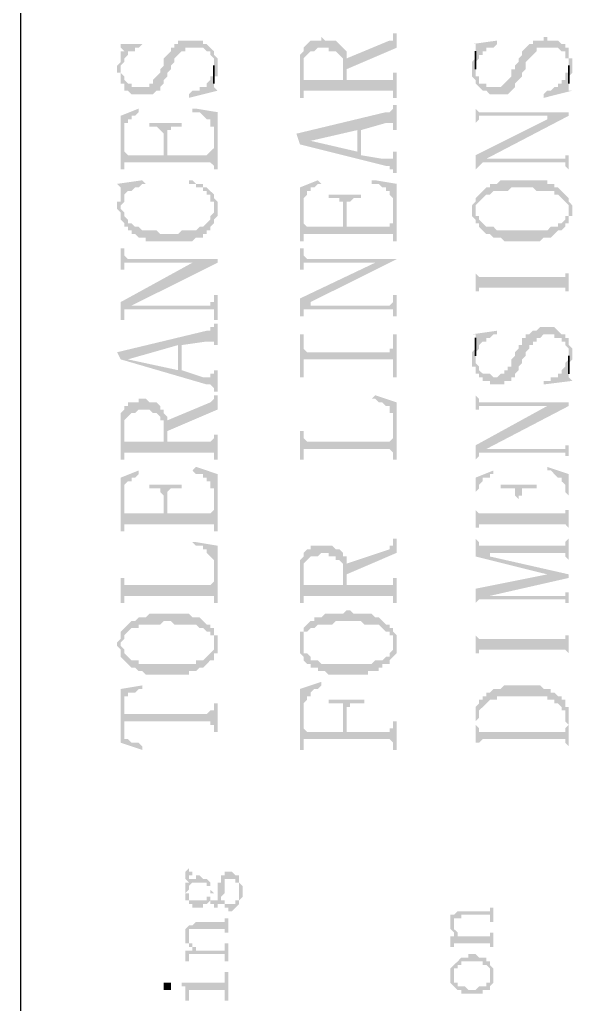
# Model space of a CAD drawing. Header units: millimetres. Extents: x 7018 to 13530, y 4187 to 5692.
# Drawn here: x 11706.35 to 11713.44, y 4965.02 to 4977.43 of the extents above; entities that cross this region are included whole.
import ezdxf

# ---------------------------------------------------------------- set-up
doc = ezdxf.new("R2010")
doc.units = ezdxf.units.MM
doc.layers.add('绘图', color=7, linetype='Continuous')

msp = doc.modelspace()

# ---------------------------------------------------------------- hatches: boundary and pattern name
at = {"transparency": 33554559}
for points in [[(11710.467, 4976.938), (11710.467, 4976.802), (11711.098, 4977.073), (11711.098, 4977.254), (11711.053, 4977.254), (11711.053, 4977.209), (11711.053, 4977.163), (11711.008, 4977.163)], [(11707.578, 4976.802), (11707.578, 4976.757), (11707.623, 4976.757), (11707.623, 4976.622), (11707.668, 4976.622), (11707.668, 4976.532), (11707.713, 4976.532), (11707.759, 4976.486), (11708.029, 4976.486), (11708.075, 4976.532), (11708.12, 4976.532), (11708.12, 4976.577), (11708.12, 4976.577), (11708.165, 4976.622), (11708.165, 4976.667), (11708.165, 4976.667), (11708.21, 4976.712), (11708.21, 4976.757), (11708.255, 4976.802), (11708.255, 4976.848), (11708.3, 4976.893), (11708.3, 4976.938), (11708.345, 4976.983), (11708.345, 4976.983), (11708.39, 4977.028), (11708.436, 4977.028), (11708.436, 4977.073), (11708.661, 4977.073), (11708.706, 4977.028), (11708.751, 4977.028), (11708.751, 4976.983), (11708.797, 4976.938), (11708.797, 4976.667), (11708.797, 4976.712), (11708.842, 4976.712), (11708.842, 4976.848), (11708.842, 4976.938), (11708.842, 4976.938), (11708.797, 4976.983), (11708.797, 4977.028), (11708.797, 4977.028), (11708.751, 4977.073), (11708.751, 4977.073), (11708.706, 4977.118), (11708.661, 4977.118), (11708.661, 4977.163), (11708.345, 4977.163), (11708.345, 4977.118), (11708.3, 4977.118), (11708.3, 4977.073), (11708.255, 4977.073), (11708.255, 4977.028), (11708.21, 4976.983), (11708.21, 4976.983), (11708.165, 4976.938), (11708.165, 4976.848), (11708.12, 4976.802), (11708.12, 4976.757), (11708.075, 4976.712), (11708.075, 4976.712), (11708.029, 4976.667), (11708.029, 4976.622), (11707.984, 4976.622), (11707.984, 4976.577), (11707.759, 4976.577), (11707.759, 4976.622), (11707.713, 4976.622), (11707.668, 4976.667), (11707.668, 4976.712), (11707.623, 4976.757), (11707.623, 4976.983), (11707.623, 4976.938), (11707.623, 4976.893), (11707.578, 4976.848)], [(11707.578, 4977.118), (11707.623, 4977.118), (11707.623, 4977.073), (11707.623, 4977.073), (11707.668, 4977.028), (11707.668, 4976.893), (11707.668, 4976.938), (11707.713, 4976.983), (11707.713, 4977.028), (11707.804, 4977.028), (11707.804, 4977.073), (11707.849, 4977.073), (11707.894, 4977.118), (11707.894, 4977.118)], [(11709.88, 4976.848), (11709.88, 4976.441), (11709.925, 4976.441), (11709.925, 4976.893), (11709.925, 4976.938), (11709.97, 4976.983), (11709.97, 4976.983), (11710.015, 4977.028), (11710.06, 4977.028), (11710.105, 4977.073), (11710.241, 4977.073), (11710.241, 4977.028), (11710.331, 4977.028), (11710.376, 4976.983), (11710.376, 4976.983), (11710.421, 4976.938), (11710.421, 4976.667), (11710.467, 4977.028), (11710.421, 4977.073), (11710.421, 4977.073), (11710.376, 4977.118), (11710.376, 4977.118), (11710.331, 4977.163), (11710.196, 4977.163), (11710.151, 4977.209), (11710.151, 4977.163), (11710.015, 4977.163), (11709.97, 4977.118), (11709.97, 4977.118), (11709.925, 4977.073), (11709.925, 4977.028), (11709.88, 4976.983), (11709.88, 4976.893)], [(11712.046, 4976.802), (11712.046, 4976.712), (11712.091, 4976.667), (11712.091, 4976.622), (11712.091, 4976.622), (11712.136, 4976.577), (11712.136, 4976.577), (11712.182, 4976.532), (11712.227, 4976.532), (11712.272, 4976.486), (11712.497, 4976.486), (11712.543, 4976.532), (11712.543, 4976.532), (11712.588, 4976.577), (11712.588, 4976.622), (11712.633, 4976.667), (11712.633, 4976.667), (11712.678, 4976.712), (11712.678, 4976.757), (11712.723, 4976.802), (11712.723, 4976.893), (11712.768, 4976.938), (11712.768, 4976.938), (11712.813, 4976.983), (11712.813, 4976.983), (11712.859, 4977.028), (11712.859, 4977.073), (11713.129, 4977.073), (11713.174, 4977.028), (11713.22, 4977.028), (11713.22, 4976.938), (11713.265, 4976.938), (11713.265, 4976.667), (11713.265, 4976.712), (11713.265, 4976.712), (11713.31, 4976.757), (11713.31, 4976.848), (11713.31, 4976.938), (11713.265, 4976.938), (11713.265, 4977.073), (11713.22, 4977.073), (11713.22, 4977.118), (11713.174, 4977.118), (11713.129, 4977.163), (11712.994, 4977.163), (11712.994, 4977.209), (11712.949, 4977.209), (11712.949, 4977.163), (11712.813, 4977.163), (11712.813, 4977.118), (11712.768, 4977.118), (11712.723, 4977.073), (11712.723, 4977.073), (11712.678, 4977.028), (11712.678, 4976.983), (11712.633, 4976.938), (11712.633, 4976.893), (11712.588, 4976.848), (11712.588, 4976.802), (11712.543, 4976.802), (11712.543, 4976.712), (11712.497, 4976.667), (11712.497, 4976.667), (11712.452, 4976.622), (11712.452, 4976.622), (11712.407, 4976.577), (11712.227, 4976.577), (11712.227, 4976.622), (11712.136, 4976.622), (11712.136, 4976.712), (11712.091, 4976.712), (11712.091, 4976.983), (11712.091, 4976.938), (11712.091, 4976.938), (11712.046, 4976.893), (11712.046, 4976.848)], [(11712.046, 4977.118), (11712.091, 4977.118), (11712.091, 4977.073), (11712.091, 4976.893), (11712.136, 4976.938), (11712.136, 4976.983), (11712.182, 4976.983), (11712.182, 4977.028), (11712.227, 4977.028), (11712.227, 4977.073), (11712.317, 4977.073), (11712.362, 4977.118), (11712.362, 4977.163)], [(11707.623, 4976.983), (11707.623, 4976.802), (11707.623, 4976.848), (11707.668, 4976.893), (11707.668, 4977.028), (11707.623, 4977.028)], [(11709.925, 4976.486), (11709.925, 4976.532), (11711.053, 4976.532), (11711.053, 4976.441), (11711.098, 4976.441), (11711.098, 4976.757), (11711.053, 4976.757), (11711.053, 4976.712), (11711.053, 4976.667), (11710.467, 4976.667), (11710.467, 4976.938), (11710.467, 4977.028), (11710.421, 4976.667), (11709.925, 4976.667), (11709.925, 4976.802)], [(11708.481, 4976.486), (11708.481, 4976.441), (11708.842, 4976.532), (11708.842, 4976.532), (11708.797, 4976.577), (11708.797, 4976.757), (11708.797, 4976.712), (11708.751, 4976.712), (11708.751, 4976.667), (11708.706, 4976.622), (11708.706, 4976.577), (11708.616, 4976.577), (11708.616, 4976.532), (11708.526, 4976.532)], [(11712.949, 4976.486), (11712.949, 4976.441), (11713.31, 4976.532), (11713.265, 4976.532), (11713.265, 4976.577), (11713.265, 4976.757), (11713.22, 4976.757), (11713.22, 4976.667), (11713.174, 4976.667), (11713.174, 4976.622), (11713.129, 4976.622), (11713.129, 4976.577), (11713.084, 4976.577), (11713.039, 4976.532), (11712.994, 4976.532)], [(11709.835, 4975.99), (11709.88, 4975.855), (11710.015, 4975.9), (11710.602, 4976.035), (11710.602, 4975.764), (11710.647, 4976.035), (11710.963, 4976.125), (11711.053, 4976.125), (11711.053, 4976.035), (11711.098, 4976.035), (11711.098, 4976.351), (11711.053, 4976.351), (11711.053, 4976.306), (11711.053, 4976.306), (11711.008, 4976.261), (11710.963, 4976.261)], [(11712.091, 4976.351), (11712.091, 4976.08), (11712.091, 4976.125), (11712.136, 4976.171), (11712.136, 4976.216), (11712.994, 4976.216), (11712.994, 4976.171), (11713.265, 4976.216), (11713.265, 4976.261), (11712.136, 4976.261), (11712.091, 4976.306)], [(11707.623, 4976.216), (11707.623, 4975.539), (11707.668, 4975.539), (11707.668, 4975.99), (11707.668, 4976.125), (11707.713, 4976.125), (11707.713, 4976.171), (11707.759, 4976.171), (11707.759, 4976.216), (11707.804, 4976.216), (11707.849, 4976.261), (11707.849, 4976.306)], [(11708.526, 4976.306), (11708.526, 4976.261), (11708.616, 4976.261), (11708.661, 4976.216), (11708.661, 4976.216), (11708.706, 4976.171), (11708.751, 4976.171), (11708.751, 4976.08), (11708.797, 4976.08), (11708.797, 4975.539), (11708.842, 4975.539), (11708.842, 4976.261), (11708.571, 4976.306)], [(11707.984, 4976.125), (11707.984, 4976.08), (11708.075, 4976.08), (11708.12, 4976.035), (11708.12, 4976.035), (11708.165, 4975.99), (11708.165, 4975.719), (11708.21, 4975.945), (11708.21, 4976.035), (11708.255, 4976.035), (11708.255, 4976.08), (11708.39, 4976.08), (11708.39, 4976.125)], [(11712.091, 4975.719), (11712.091, 4975.494), (11712.091, 4975.539), (11712.136, 4975.584), (11712.136, 4975.584), (11712.182, 4975.629), (11712.227, 4975.674), (11713.265, 4976.216), (11712.994, 4976.171)], [(11707.668, 4975.539), (11707.668, 4975.629), (11708.751, 4975.629), (11708.797, 4975.584), (11708.797, 4975.809), (11708.797, 4975.809), (11708.751, 4975.764), (11708.751, 4975.764), (11708.706, 4975.719), (11708.21, 4975.719), (11708.21, 4975.945), (11708.165, 4975.719), (11707.713, 4975.719), (11707.668, 4975.764), (11707.668, 4975.99)], [(11709.88, 4975.855), (11710.963, 4975.584), (11711.008, 4975.584), (11711.008, 4975.539), (11711.053, 4975.539), (11711.053, 4975.494), (11711.098, 4975.494), (11711.098, 4975.764), (11711.053, 4975.764), (11711.053, 4975.719), (11711.053, 4975.674), (11710.918, 4975.674), (11710.647, 4975.719), (11710.647, 4976.035), (11710.602, 4975.764), (11710.015, 4975.9), (11710.015, 4975.9)], [(11712.182, 4975.629), (11713.22, 4975.629), (11713.22, 4975.584), (11713.22, 4975.584), (11713.265, 4975.539), (11713.265, 4975.494), (11713.265, 4975.764), (11713.265, 4975.719), (11713.22, 4975.719), (11713.22, 4975.674), (11712.227, 4975.674)], [(11707.578, 4975.358), (11707.623, 4975.313), (11707.623, 4974.907), (11707.623, 4975.087), (11707.668, 4975.133), (11707.668, 4975.178), (11707.668, 4975.223), (11707.713, 4975.268), (11707.759, 4975.268), (11707.804, 4975.313), (11707.849, 4975.313), (11707.894, 4975.358), (11707.939, 4975.358), (11707.894, 4975.403)], [(11708.481, 4975.358), (11708.571, 4975.358), (11708.571, 4975.313), (11708.661, 4975.313), (11708.661, 4975.268), (11708.706, 4975.268), (11708.706, 4975.223), (11708.751, 4975.223), (11708.751, 4975.133), (11708.797, 4975.133), (11708.797, 4975.042), (11708.797, 4975.223), (11708.751, 4975.268), (11708.751, 4975.268), (11708.706, 4975.313), (11708.661, 4975.313), (11708.661, 4975.358), (11708.571, 4975.358), (11708.526, 4975.403), (11708.481, 4975.403)], [(11709.88, 4975.313), (11709.88, 4974.636), (11709.925, 4974.636), (11709.925, 4975.087), (11709.925, 4975.178), (11709.97, 4975.223), (11709.97, 4975.268), (11710.015, 4975.268), (11710.015, 4975.313), (11710.06, 4975.313), (11710.105, 4975.358), (11710.151, 4975.358), (11710.105, 4975.403)], [(11710.782, 4975.403), (11710.782, 4975.358), (11710.873, 4975.358), (11710.918, 4975.313), (11710.963, 4975.313), (11710.963, 4975.268), (11711.008, 4975.268), (11711.008, 4975.223), (11711.053, 4975.178), (11711.053, 4974.636), (11711.098, 4974.636), (11711.098, 4975.358), (11710.828, 4975.403)], [(11712.091, 4975.178), (11712.091, 4975.042), (11712.091, 4975.087), (11712.091, 4975.087), (11712.136, 4975.133), (11712.136, 4975.133), (11712.182, 4975.178), (11712.182, 4975.178), (11712.227, 4975.223), (11712.272, 4975.223), (11712.317, 4975.268), (11712.497, 4975.268), (11712.543, 4975.313), (11712.813, 4975.313), (11712.859, 4975.268), (11713.084, 4975.268), (11713.084, 4975.223), (11713.129, 4975.223), (11713.174, 4975.178), (11713.174, 4975.178), (11713.22, 4975.133), (11713.22, 4975.133), (11713.265, 4975.087), (11713.265, 4975.042), (11713.265, 4975.178), (11713.22, 4975.223), (11713.22, 4975.223), (11713.174, 4975.268), (11713.174, 4975.268), (11713.129, 4975.313), (11713.084, 4975.313), (11713.084, 4975.358), (11712.994, 4975.358), (11712.994, 4975.403), (11712.407, 4975.403), (11712.362, 4975.358), (11712.272, 4975.358), (11712.272, 4975.313), (11712.227, 4975.313), (11712.182, 4975.268), (11712.182, 4975.268), (11712.136, 4975.223), (11712.136, 4975.223)], [(11707.578, 4975.087), (11707.578, 4975.042), (11707.578, 4975.042), (11707.623, 4974.997), (11707.623, 4974.907), (11707.623, 4975.268), (11707.623, 4975.133), (11707.578, 4975.133)], [(11707.623, 4974.907), (11707.668, 4974.862), (11707.668, 4974.817), (11707.713, 4974.817), (11707.713, 4974.771), (11707.759, 4974.771), (11707.759, 4974.726), (11707.804, 4974.726), (11707.849, 4974.681), (11707.939, 4974.681), (11707.939, 4974.636), (11708.526, 4974.636), (11708.571, 4974.681), (11708.661, 4974.681), (11708.661, 4974.726), (11708.706, 4974.726), (11708.706, 4974.771), (11708.751, 4974.771), (11708.751, 4974.817), (11708.797, 4974.862), (11708.797, 4974.907), (11708.842, 4974.952), (11708.842, 4975.042), (11708.842, 4975.133), (11708.842, 4975.133), (11708.797, 4975.178), (11708.797, 4975.223), (11708.797, 4975.042), (11708.797, 4974.997), (11708.751, 4974.952), (11708.751, 4974.907), (11708.751, 4974.907), (11708.706, 4974.862), (11708.706, 4974.862), (11708.661, 4974.817), (11708.616, 4974.817), (11708.571, 4974.771), (11708.39, 4974.771), (11708.345, 4974.726), (11708.12, 4974.726), (11708.075, 4974.771), (11707.894, 4974.771), (11707.849, 4974.817), (11707.804, 4974.817), (11707.759, 4974.862), (11707.713, 4974.862), (11707.713, 4974.907), (11707.668, 4974.952), (11707.668, 4974.997), (11707.623, 4975.042), (11707.623, 4975.042)], [(11710.241, 4975.223), (11710.241, 4975.178), (11710.376, 4975.178), (11710.376, 4975.133), (11710.421, 4975.133), (11710.421, 4974.817), (11710.467, 4975.042), (11710.467, 4975.133), (11710.512, 4975.133), (11710.557, 4975.178), (11710.647, 4975.178), (11710.647, 4975.223)], [(11712.046, 4975.042), (11712.046, 4974.952), (11712.091, 4974.907), (11712.091, 4974.862), (11712.136, 4974.862), (11712.136, 4974.817), (11712.182, 4974.771), (11712.182, 4974.771), (11712.227, 4974.726), (11712.272, 4974.726), (11712.317, 4974.681), (11712.407, 4974.681), (11712.452, 4974.636), (11712.904, 4974.636), (11712.949, 4974.681), (11713.039, 4974.681), (11713.084, 4974.726), (11713.084, 4974.726), (11713.129, 4974.771), (11713.174, 4974.771), (11713.22, 4974.817), (11713.22, 4974.862), (11713.265, 4974.862), (11713.265, 4974.952), (11713.31, 4974.952), (11713.31, 4975.042), (11713.31, 4975.087), (11713.265, 4975.133), (11713.265, 4975.178), (11713.265, 4974.997), (11713.265, 4974.952), (11713.22, 4974.952), (11713.22, 4974.907), (11713.174, 4974.862), (11713.129, 4974.862), (11713.129, 4974.817), (11713.039, 4974.817), (11712.994, 4974.771), (11712.362, 4974.771), (11712.317, 4974.817), (11712.227, 4974.817), (11712.182, 4974.862), (11712.182, 4974.862), (11712.136, 4974.907), (11712.136, 4974.952), (11712.091, 4974.952), (11712.091, 4975.178), (11712.091, 4975.133), (11712.046, 4975.087)], [(11709.925, 4974.636), (11709.925, 4974.726), (11711.053, 4974.726), (11711.053, 4974.681), (11711.053, 4974.907), (11711.053, 4974.862), (11711.008, 4974.862), (11711.008, 4974.817), (11710.467, 4974.817), (11710.467, 4975.042), (11710.421, 4974.817), (11709.97, 4974.817), (11709.925, 4974.862), (11709.925, 4975.087)], [(11707.623, 4974.546), (11707.623, 4974.275), (11707.668, 4974.275), (11707.668, 4974.32), (11707.668, 4974.365), (11708.842, 4974.365), (11708.842, 4974.41), (11707.713, 4974.41), (11707.668, 4974.456), (11707.668, 4974.546)], [(11709.88, 4974.546), (11709.88, 4974.275), (11709.925, 4974.275), (11709.925, 4974.365), (11710.828, 4974.365), (11711.098, 4974.41), (11709.97, 4974.41), (11709.925, 4974.456), (11709.925, 4974.546)], [(11707.623, 4973.869), (11707.623, 4973.643), (11707.668, 4973.643), (11707.668, 4973.733), (11707.668, 4973.779), (11707.713, 4973.779), (11707.759, 4973.824), (11708.842, 4974.365), (11708.526, 4974.365)], [(11709.88, 4973.914), (11709.88, 4973.688), (11709.925, 4973.688), (11709.925, 4973.733), (11709.925, 4973.779), (11709.97, 4973.779), (11710.015, 4973.869), (11711.098, 4974.41), (11710.828, 4974.365)], [(11712.091, 4974.41), (11712.091, 4973.824), (11712.091, 4974.004), (11712.136, 4974.004), (11712.136, 4974.049), (11713.22, 4974.049), (11713.22, 4974.004), (11713.265, 4974.004), (11713.265, 4973.824), (11713.265, 4974.41), (11713.265, 4974.23), (11713.22, 4974.23), (11713.22, 4974.185), (11712.136, 4974.185), (11712.091, 4974.23)], [(11707.713, 4973.779), (11708.797, 4973.779), (11708.797, 4973.643), (11708.842, 4973.643), (11708.842, 4973.959), (11708.797, 4973.959), (11708.797, 4973.869), (11708.751, 4973.869), (11708.751, 4973.824), (11707.759, 4973.824)], [(11709.97, 4973.779), (11711.053, 4973.779), (11711.053, 4973.688), (11711.098, 4973.688), (11711.098, 4973.959), (11711.053, 4973.959), (11711.053, 4973.869), (11711.053, 4973.869), (11711.008, 4973.824), (11710.015, 4973.824), (11710.015, 4973.869)], [(11707.578, 4973.237), (11707.623, 4973.147), (11707.713, 4973.147), (11708.345, 4973.327), (11708.345, 4973.011), (11708.39, 4973.327), (11708.706, 4973.372), (11708.797, 4973.372), (11708.797, 4973.327), (11708.842, 4973.327), (11708.842, 4973.598), (11708.797, 4973.598), (11708.797, 4973.553), (11708.751, 4973.553), (11708.751, 4973.508), (11708.706, 4973.508)], [(11712.046, 4973.192), (11712.046, 4973.056), (11712.091, 4973.056), (11712.091, 4972.966), (11712.136, 4972.966), (11712.136, 4972.921), (11712.182, 4972.921), (11712.182, 4972.876), (11712.272, 4972.876), (11712.272, 4972.831), (11712.452, 4972.831), (11712.452, 4972.876), (11712.543, 4972.876), (11712.543, 4972.921), (11712.588, 4972.921), (11712.588, 4972.966), (11712.588, 4972.966), (11712.633, 4973.011), (11712.633, 4973.056), (11712.678, 4973.102), (11712.678, 4973.147), (11712.723, 4973.192), (11712.723, 4973.237), (11712.768, 4973.282), (11712.768, 4973.327), (11712.813, 4973.327), (11712.813, 4973.372), (11712.859, 4973.372), (11712.859, 4973.417), (11712.904, 4973.417), (11712.949, 4973.463), (11713.084, 4973.463), (11713.084, 4973.417), (11713.174, 4973.417), (11713.174, 4973.372), (11713.22, 4973.372), (11713.22, 4973.327), (11713.22, 4973.327), (11713.265, 4973.282), (11713.265, 4973.011), (11713.265, 4973.102), (11713.31, 4973.147), (11713.31, 4973.192), (11713.31, 4973.282), (11713.265, 4973.327), (11713.265, 4973.372), (11713.265, 4973.417), (11713.22, 4973.417), (11713.22, 4973.463), (11713.174, 4973.463), (11713.129, 4973.508), (11713.129, 4973.508), (11713.084, 4973.553), (11712.904, 4973.553), (11712.859, 4973.508), (11712.813, 4973.508), (11712.768, 4973.463), (11712.723, 4973.463), (11712.723, 4973.417), (11712.678, 4973.417), (11712.678, 4973.327), (11712.633, 4973.327), (11712.633, 4973.282), (11712.588, 4973.237), (11712.588, 4973.192), (11712.543, 4973.147), (11712.543, 4973.056), (11712.497, 4973.056), (11712.497, 4973.011), (11712.452, 4973.011), (11712.452, 4972.966), (11712.407, 4972.966), (11712.362, 4972.921), (11712.317, 4972.921), (11712.272, 4972.966), (11712.182, 4972.966), (11712.136, 4973.011), (11712.136, 4973.056), (11712.091, 4973.102), (11712.091, 4973.372), (11712.091, 4973.282), (11712.046, 4973.237), (11712.046, 4973.237)], [(11712.046, 4973.463), (11712.091, 4973.463), (11712.091, 4973.417), (11712.091, 4973.237), (11712.136, 4973.282), (11712.136, 4973.327), (11712.136, 4973.327), (11712.182, 4973.372), (11712.227, 4973.372), (11712.227, 4973.417), (11712.272, 4973.417), (11712.317, 4973.463), (11712.362, 4973.463), (11712.362, 4973.508)], [(11709.88, 4973.463), (11709.88, 4972.921), (11709.925, 4972.921), (11709.925, 4973.147), (11711.053, 4973.147), (11711.053, 4972.921), (11711.098, 4972.921), (11711.098, 4973.463), (11711.053, 4973.463), (11711.053, 4973.327), (11711.053, 4973.282), (11711.008, 4973.282), (11711.008, 4973.237), (11709.97, 4973.237), (11709.925, 4973.282), (11709.925, 4973.463)], [(11707.623, 4973.147), (11708.706, 4972.831), (11708.751, 4972.831), (11708.797, 4972.786), (11708.797, 4972.741), (11708.842, 4972.741), (11708.842, 4973.011), (11708.797, 4973.011), (11708.797, 4972.966), (11708.751, 4972.966), (11708.751, 4972.921), (11708.661, 4972.921), (11708.39, 4973.011), (11708.39, 4973.327), (11708.345, 4973.011), (11707.713, 4973.147), (11707.713, 4973.147)], [(11712.949, 4972.876), (11712.949, 4972.831), (11713.31, 4972.876), (11713.265, 4972.921), (11713.265, 4973.147), (11713.22, 4973.102), (11713.22, 4973.056), (11713.22, 4973.056), (11713.174, 4973.011), (11713.174, 4972.966), (11713.129, 4972.966), (11713.129, 4972.921), (11713.039, 4972.921), (11713.039, 4972.876), (11712.994, 4972.876)], [(11707.623, 4972.289), (11707.623, 4971.883), (11707.668, 4971.883), (11707.668, 4972.334), (11707.668, 4972.379), (11707.713, 4972.425), (11707.713, 4972.425), (11707.759, 4972.47), (11707.804, 4972.47), (11707.849, 4972.515), (11707.984, 4972.515), (11708.029, 4972.47), (11708.075, 4972.47), (11708.12, 4972.425), (11708.12, 4972.379), (11708.165, 4972.379), (11708.165, 4972.109), (11708.165, 4972.515), (11708.12, 4972.515), (11708.12, 4972.56), (11708.12, 4972.56), (11708.075, 4972.605), (11707.984, 4972.605), (11707.939, 4972.65), (11707.849, 4972.65), (11707.849, 4972.605), (11707.713, 4972.605), (11707.713, 4972.56), (11707.668, 4972.56), (11707.668, 4972.515), (11707.668, 4972.515), (11707.623, 4972.47), (11707.623, 4972.425), (11707.623, 4972.334)], [(11708.21, 4972.379), (11708.21, 4972.244), (11708.842, 4972.515), (11708.842, 4972.695), (11708.797, 4972.695), (11708.797, 4972.65), (11708.797, 4972.65), (11708.751, 4972.605), (11708.751, 4972.605)], [(11710.782, 4972.65), (11710.828, 4972.65), (11710.873, 4972.605), (11710.918, 4972.605), (11710.963, 4972.56), (11711.008, 4972.56), (11711.008, 4972.47), (11711.053, 4972.47), (11711.053, 4971.883), (11711.098, 4971.883), (11711.098, 4972.605), (11710.828, 4972.695)], [(11712.091, 4972.741), (11712.091, 4972.425), (11712.091, 4972.515), (11712.136, 4972.515), (11712.136, 4972.56), (11713.265, 4972.56), (11713.265, 4972.605), (11712.136, 4972.605), (11712.136, 4972.65), (11712.136, 4972.65), (11712.091, 4972.695)], [(11712.091, 4972.064), (11712.091, 4971.838), (11712.091, 4971.883), (11712.136, 4971.928), (11712.136, 4971.973), (11712.182, 4971.973), (11712.227, 4972.018), (11713.265, 4972.56), (11712.994, 4972.56)], [(11707.668, 4971.928), (11707.668, 4971.973), (11708.797, 4971.973), (11708.797, 4971.883), (11708.842, 4971.883), (11708.842, 4972.199), (11708.797, 4972.199), (11708.797, 4972.154), (11708.797, 4972.154), (11708.751, 4972.109), (11708.21, 4972.109), (11708.21, 4972.379), (11708.21, 4972.425), (11708.165, 4972.47), (11708.165, 4972.109), (11707.668, 4972.109), (11707.668, 4972.154), (11707.668, 4972.244)], [(11709.88, 4972.244), (11709.88, 4971.883), (11709.925, 4971.883), (11709.925, 4971.973), (11709.925, 4972.018), (11711.008, 4972.018), (11711.053, 4971.973), (11711.053, 4971.928), (11711.053, 4972.199), (11711.053, 4972.154), (11711.053, 4972.154), (11711.008, 4972.109), (11709.97, 4972.109), (11709.925, 4972.154), (11709.925, 4972.244)], [(11712.182, 4971.973), (11713.22, 4971.973), (11713.22, 4971.928), (11713.265, 4971.928), (11713.265, 4971.838), (11713.265, 4972.154), (11713.265, 4972.064), (11713.22, 4972.064), (11713.22, 4972.018), (11712.227, 4972.018)], [(11708.526, 4971.748), (11708.526, 4971.748), (11708.571, 4971.702), (11708.661, 4971.702), (11708.661, 4971.657), (11708.706, 4971.657), (11708.706, 4971.612), (11708.751, 4971.612), (11708.751, 4971.522), (11708.797, 4971.522), (11708.797, 4970.98), (11708.842, 4970.98), (11708.842, 4971.702), (11708.571, 4971.793)], [(11712.994, 4971.748), (11713.039, 4971.748), (11713.084, 4971.702), (11713.084, 4971.702), (11713.129, 4971.657), (11713.174, 4971.657), (11713.174, 4971.612), (11713.174, 4971.612), (11713.22, 4971.567), (11713.22, 4971.477), (11713.265, 4971.432), (11713.265, 4970.98), (11713.265, 4971.702), (11712.994, 4971.793)], [(11707.623, 4971.657), (11707.623, 4970.98), (11707.668, 4970.98), (11707.668, 4971.477), (11707.668, 4971.567), (11707.713, 4971.612), (11707.759, 4971.612), (11707.759, 4971.657), (11707.804, 4971.657), (11707.849, 4971.702), (11707.849, 4971.748)], [(11712.091, 4971.657), (11712.091, 4970.98), (11712.091, 4971.477), (11712.091, 4971.477), (11712.136, 4971.522), (11712.136, 4971.567), (11712.182, 4971.612), (11712.182, 4971.657), (11712.272, 4971.657), (11712.272, 4971.702), (11712.317, 4971.702), (11712.317, 4971.748)], [(11707.984, 4971.567), (11707.984, 4971.522), (11708.12, 4971.522), (11708.12, 4971.477), (11708.12, 4971.477), (11708.165, 4971.432), (11708.165, 4971.206), (11708.21, 4971.387), (11708.21, 4971.477), (11708.255, 4971.522), (11708.39, 4971.522), (11708.39, 4971.567)], [(11712.407, 4971.567), (11712.407, 4971.522), (11712.588, 4971.522), (11712.588, 4971.432), (11712.633, 4971.387), (11712.633, 4971.206), (11712.633, 4971.432), (11712.678, 4971.432), (11712.678, 4971.522), (11712.859, 4971.522), (11712.859, 4971.567)], [(11707.668, 4971.025), (11707.668, 4971.071), (11708.797, 4971.071), (11708.797, 4971.025), (11708.797, 4971.251), (11708.797, 4971.251), (11708.751, 4971.206), (11708.21, 4971.206), (11708.21, 4971.387), (11708.165, 4971.206), (11707.668, 4971.206), (11707.668, 4971.432)], [(11712.091, 4971.025), (11712.136, 4971.025), (11712.136, 4971.071), (11713.22, 4971.071), (11713.265, 4971.025), (11713.265, 4971.251), (11713.22, 4971.251), (11713.22, 4971.206), (11712.633, 4971.206), (11712.633, 4971.387), (11712.633, 4971.206), (11712.136, 4971.206), (11712.091, 4971.251), (11712.091, 4971.477)], [(11710.467, 4970.574), (11710.467, 4970.439), (11711.098, 4970.71), (11711.098, 4970.89), (11711.053, 4970.89), (11711.053, 4970.845), (11711.053, 4970.8), (11711.008, 4970.8), (11711.008, 4970.755)], [(11712.091, 4970.89), (11712.091, 4970.664), (11712.994, 4970.439), (11712.994, 4970.439), (11713.265, 4970.394), (11713.265, 4970.439), (11712.272, 4970.664), (11712.272, 4970.71), (11712.182, 4970.8), (11712.136, 4970.8), (11712.136, 4970.845), (11712.136, 4970.845), (11712.091, 4970.89)], [(11712.182, 4970.8), (11712.272, 4970.71), (11713.22, 4970.71), (11713.22, 4970.664), (11713.22, 4970.664), (11713.265, 4970.619), (11713.265, 4970.89), (11713.265, 4970.89), (11713.22, 4970.845), (11713.22, 4970.8), (11713.174, 4970.8)], [(11708.526, 4970.845), (11708.526, 4970.845), (11708.571, 4970.8), (11708.661, 4970.8), (11708.661, 4970.755), (11708.706, 4970.755), (11708.706, 4970.71), (11708.706, 4970.71), (11708.751, 4970.664), (11708.751, 4970.664), (11708.797, 4970.619), (11708.797, 4970.078), (11708.842, 4970.078), (11708.842, 4970.8), (11708.571, 4970.845)], [(11709.88, 4970.484), (11709.88, 4970.078), (11709.925, 4970.078), (11709.925, 4970.529), (11709.925, 4970.574), (11709.97, 4970.619), (11709.97, 4970.619), (11710.015, 4970.664), (11710.105, 4970.664), (11710.151, 4970.71), (11710.241, 4970.71), (11710.241, 4970.664), (11710.331, 4970.664), (11710.331, 4970.619), (11710.376, 4970.619), (11710.421, 4970.574), (11710.421, 4970.303), (11710.467, 4970.664), (11710.421, 4970.664), (11710.421, 4970.71), (11710.376, 4970.755), (11710.331, 4970.755), (11710.286, 4970.8), (11710.015, 4970.8), (11710.015, 4970.755), (11709.97, 4970.755), (11709.925, 4970.71), (11709.925, 4970.664), (11709.88, 4970.619), (11709.88, 4970.574), (11709.88, 4970.529)], [(11709.925, 4970.123), (11709.925, 4970.168), (11711.053, 4970.168), (11711.053, 4970.078), (11711.098, 4970.078), (11711.098, 4970.394), (11711.053, 4970.394), (11711.053, 4970.348), (11711.053, 4970.303), (11710.467, 4970.303), (11710.467, 4970.574), (11710.467, 4970.664), (11710.421, 4970.303), (11709.925, 4970.303), (11709.925, 4970.439)], [(11707.623, 4970.394), (11707.623, 4970.078), (11707.668, 4970.078), (11707.668, 4970.123), (11707.668, 4970.168), (11708.797, 4970.168), (11708.797, 4970.123), (11708.797, 4970.348), (11708.797, 4970.348), (11708.751, 4970.303), (11707.668, 4970.303), (11707.668, 4970.394)], [(11712.091, 4970.258), (11712.091, 4970.033), (11712.091, 4970.078), (11712.091, 4970.078), (11712.136, 4970.123), (11712.182, 4970.123), (11712.272, 4970.168), (11713.265, 4970.394), (11712.994, 4970.439)], [(11712.182, 4970.123), (11713.22, 4970.123), (11713.22, 4970.078), (11713.265, 4970.078), (11713.265, 4970.033), (11713.265, 4970.258), (11713.265, 4970.213), (11713.22, 4970.213), (11713.22, 4970.168), (11712.272, 4970.168)], [(11707.623, 4969.717), (11707.623, 4969.581), (11707.623, 4969.581), (11707.668, 4969.626), (11707.668, 4969.672), (11707.668, 4969.672), (11707.713, 4969.717), (11707.713, 4969.717), (11707.759, 4969.762), (11707.849, 4969.762), (11707.849, 4969.807), (11708.12, 4969.807), (11708.165, 4969.852), (11708.255, 4969.852), (11708.3, 4969.807), (11708.571, 4969.807), (11708.616, 4969.762), (11708.661, 4969.762), (11708.706, 4969.717), (11708.751, 4969.717), (11708.751, 4969.672), (11708.797, 4969.672), (11708.797, 4969.581), (11708.797, 4969.762), (11708.751, 4969.762), (11708.751, 4969.807), (11708.706, 4969.807), (11708.661, 4969.852), (11708.661, 4969.852), (11708.616, 4969.897), (11708.526, 4969.897), (11708.481, 4969.942), (11707.984, 4969.942), (11707.939, 4969.897), (11707.849, 4969.897), (11707.804, 4969.852), (11707.759, 4969.852), (11707.713, 4969.807), (11707.713, 4969.807), (11707.668, 4969.762), (11707.668, 4969.762)], [(11709.925, 4969.717), (11709.925, 4969.581), (11709.925, 4969.626), (11709.925, 4969.717), (11709.97, 4969.717), (11710.015, 4969.762), (11710.06, 4969.762), (11710.105, 4969.807), (11710.286, 4969.807), (11710.331, 4969.852), (11710.647, 4969.852), (11710.692, 4969.807), (11710.873, 4969.807), (11710.918, 4969.762), (11710.918, 4969.762), (11710.963, 4969.717), (11711.008, 4969.717), (11711.008, 4969.672), (11711.053, 4969.672), (11711.053, 4969.581), (11711.053, 4969.762), (11711.008, 4969.762), (11711.008, 4969.807), (11710.963, 4969.807), (11710.918, 4969.852), (11710.918, 4969.852), (11710.873, 4969.897), (11710.828, 4969.897), (11710.782, 4969.942), (11710.557, 4969.942), (11710.512, 4969.987), (11710.467, 4969.987), (11710.421, 4969.942), (11710.196, 4969.942), (11710.151, 4969.897), (11710.06, 4969.897), (11710.06, 4969.852), (11710.015, 4969.852), (11709.97, 4969.807), (11709.925, 4969.762), (11709.925, 4969.762)], [(11712.091, 4969.852), (11712.091, 4969.265), (11712.091, 4969.446), (11712.136, 4969.446), (11712.136, 4969.491), (11713.22, 4969.491), (11713.265, 4969.446), (11713.265, 4969.265), (11713.265, 4969.852), (11713.265, 4969.672), (11713.22, 4969.672), (11713.22, 4969.626), (11712.136, 4969.626), (11712.091, 4969.672)], [(11707.578, 4969.581), (11707.578, 4969.536), (11707.623, 4969.491), (11707.623, 4969.446), (11707.623, 4969.401), (11707.668, 4969.356), (11707.668, 4969.356), (11707.713, 4969.31), (11707.713, 4969.31), (11707.759, 4969.265), (11707.804, 4969.265), (11707.849, 4969.22), (11707.894, 4969.22), (11707.939, 4969.175), (11708.481, 4969.175), (11708.481, 4969.22), (11708.571, 4969.22), (11708.616, 4969.265), (11708.661, 4969.265), (11708.706, 4969.31), (11708.706, 4969.31), (11708.751, 4969.356), (11708.797, 4969.356), (11708.797, 4969.446), (11708.842, 4969.446), (11708.842, 4969.581), (11708.842, 4969.672), (11708.797, 4969.672), (11708.797, 4969.717), (11708.797, 4969.536), (11708.797, 4969.491), (11708.751, 4969.446), (11708.751, 4969.446), (11708.706, 4969.401), (11708.706, 4969.401), (11708.661, 4969.356), (11708.571, 4969.356), (11708.571, 4969.31), (11707.849, 4969.31), (11707.849, 4969.356), (11707.759, 4969.356), (11707.713, 4969.401), (11707.713, 4969.401), (11707.668, 4969.446), (11707.668, 4969.491), (11707.668, 4969.491), (11707.623, 4969.536), (11707.623, 4969.717), (11707.623, 4969.672), (11707.623, 4969.626)], [(11709.88, 4969.581), (11709.88, 4969.491), (11709.88, 4969.446), (11709.925, 4969.401), (11709.925, 4969.356), (11709.97, 4969.31), (11710.015, 4969.31), (11710.015, 4969.265), (11710.105, 4969.265), (11710.105, 4969.22), (11710.196, 4969.22), (11710.241, 4969.175), (11710.737, 4969.175), (11710.737, 4969.22), (11710.873, 4969.22), (11710.873, 4969.265), (11710.918, 4969.265), (11710.918, 4969.31), (11711.008, 4969.31), (11711.008, 4969.356), (11711.053, 4969.401), (11711.053, 4969.401), (11711.098, 4969.446), (11711.098, 4969.491), (11711.098, 4969.581), (11711.098, 4969.672), (11711.098, 4969.672), (11711.053, 4969.717), (11711.053, 4969.581), (11711.053, 4969.491), (11711.053, 4969.491), (11711.008, 4969.446), (11711.008, 4969.401), (11710.963, 4969.401), (11710.918, 4969.356), (11710.828, 4969.356), (11710.782, 4969.31), (11710.151, 4969.31), (11710.105, 4969.356), (11710.015, 4969.356), (11710.015, 4969.401), (11709.97, 4969.446), (11709.925, 4969.446), (11709.925, 4969.491), (11709.925, 4969.717), (11709.88, 4969.717)], [(11707.623, 4968.995), (11707.668, 4968.769), (11707.668, 4968.904), (11707.713, 4968.904), (11707.713, 4968.949), (11707.804, 4968.949), (11707.849, 4968.995), (11707.894, 4968.995), (11707.894, 4969.04)], [(11709.88, 4968.995), (11709.88, 4968.227), (11709.925, 4968.227), (11709.925, 4968.724), (11709.925, 4968.814), (11709.925, 4968.814), (11709.97, 4968.859), (11709.97, 4968.904), (11710.015, 4968.904), (11710.015, 4968.949), (11710.06, 4968.995), (11710.105, 4968.995), (11710.151, 4969.04), (11710.151, 4969.085)], [(11712.091, 4968.543), (11712.091, 4968.227), (11712.091, 4968.588), (11712.136, 4968.633), (11712.136, 4968.724), (11712.182, 4968.769), (11712.182, 4968.769), (11712.227, 4968.814), (11712.227, 4968.814), (11712.272, 4968.859), (11712.362, 4968.859), (11712.362, 4968.904), (11712.994, 4968.904), (11712.994, 4968.859), (11713.084, 4968.859), (11713.084, 4968.814), (11713.129, 4968.814), (11713.174, 4968.769), (11713.174, 4968.724), (11713.22, 4968.724), (11713.22, 4968.588), (11713.22, 4968.588), (11713.265, 4968.543), (11713.265, 4968.227), (11713.265, 4968.633), (11713.265, 4968.769), (11713.22, 4968.769), (11713.22, 4968.859), (11713.174, 4968.859), (11713.174, 4968.904), (11713.129, 4968.904), (11713.084, 4968.949), (11713.039, 4968.949), (11713.039, 4968.995), (11712.949, 4968.995), (11712.904, 4969.04), (11712.452, 4969.04), (11712.407, 4968.995), (11712.317, 4968.995), (11712.272, 4968.949), (11712.227, 4968.949), (11712.227, 4968.904), (11712.182, 4968.904), (11712.182, 4968.859), (11712.136, 4968.859), (11712.136, 4968.814), (11712.091, 4968.769), (11712.091, 4968.724), (11712.091, 4968.588)], [(11707.623, 4968.995), (11707.623, 4968.318), (11707.894, 4968.227), (11707.894, 4968.272), (11707.894, 4968.272), (11707.849, 4968.318), (11707.759, 4968.318), (11707.713, 4968.363), (11707.668, 4968.363), (11707.668, 4968.453), (11707.668, 4968.769)], [(11707.668, 4968.769), (11707.668, 4968.498), (11707.668, 4968.588), (11708.751, 4968.588), (11708.751, 4968.543), (11708.797, 4968.543), (11708.797, 4968.453), (11708.842, 4968.453), (11708.842, 4968.814), (11708.797, 4968.814), (11708.797, 4968.724), (11708.751, 4968.724), (11708.706, 4968.679), (11707.668, 4968.679), (11707.668, 4968.724), (11707.668, 4968.724)], [(11710.241, 4968.859), (11710.241, 4968.814), (11710.421, 4968.814), (11710.421, 4968.453), (11710.467, 4968.679), (11710.467, 4968.769), (11710.512, 4968.769), (11710.512, 4968.814), (11710.692, 4968.814), (11710.692, 4968.859)], [(11709.925, 4968.272), (11709.925, 4968.318), (11709.925, 4968.363), (11711.008, 4968.363), (11711.053, 4968.318), (11711.053, 4968.227), (11711.098, 4968.227), (11711.098, 4968.588), (11711.053, 4968.588), (11711.053, 4968.498), (11711.008, 4968.498), (11711.008, 4968.453), (11710.467, 4968.453), (11710.467, 4968.679), (11710.421, 4968.453), (11709.97, 4968.453), (11709.925, 4968.498), (11709.925, 4968.724)], [(11712.091, 4968.272), (11712.091, 4968.318), (11712.136, 4968.318), (11712.182, 4968.363), (11713.22, 4968.363), (11713.22, 4968.318), (11713.22, 4968.318), (11713.265, 4968.272), (11713.265, 4968.543), (11713.22, 4968.498), (11713.22, 4968.453), (11712.136, 4968.453), (11712.136, 4968.498), (11712.136, 4968.498), (11712.091, 4968.543)], [(11708.436, 4966.693), (11708.436, 4966.648), (11708.436, 4966.603), (11708.436, 4966.603), (11708.481, 4966.557), (11708.481, 4966.648), (11708.526, 4966.648), (11708.526, 4966.693), (11708.481, 4966.693), (11708.481, 4966.738), (11708.481, 4966.738), (11708.436, 4966.693)], [(11708.887, 4966.648), (11708.887, 4966.332), (11708.887, 4966.377), (11708.887, 4966.377), (11708.932, 4966.422), (11708.932, 4966.467), (11708.932, 4966.512), (11708.932, 4966.557), (11708.932, 4966.603), (11709.067, 4966.603), (11709.067, 4966.557), (11709.113, 4966.557), (11709.113, 4966.512), (11709.113, 4966.467), (11709.113, 4966.603), (11709.113, 4966.648), (11709.067, 4966.648), (11709.022, 4966.693), (11708.932, 4966.693), (11708.932, 4966.648)], [(11708.436, 4966.332), (11708.481, 4966.332), (11708.481, 4966.287), (11708.526, 4966.287), (11708.526, 4966.241), (11708.661, 4966.241), (11708.661, 4966.287), (11708.706, 4966.287), (11708.751, 4966.332), (11708.751, 4966.287), (11708.797, 4966.287), (11708.797, 4966.241), (11708.842, 4966.241), (11708.842, 4966.287), (11708.887, 4966.287), (11708.887, 4966.332), (11708.887, 4966.287), (11708.932, 4966.287), (11708.932, 4966.241), (11708.977, 4966.241), (11708.977, 4966.196), (11709.022, 4966.196), (11709.067, 4966.241), (11709.067, 4966.241), (11709.113, 4966.287), (11709.113, 4966.332), (11709.113, 4966.332), (11709.158, 4966.377), (11709.158, 4966.422), (11709.158, 4966.512), (11709.158, 4966.512), (11709.113, 4966.557), (11709.113, 4966.603), (11709.113, 4966.422), (11709.113, 4966.377), (11709.113, 4966.332), (11709.067, 4966.332), (11709.067, 4966.287), (11708.932, 4966.287), (11708.932, 4966.332), (11708.887, 4966.332), (11708.887, 4966.648), (11708.887, 4966.603), (11708.887, 4966.557), (11708.842, 4966.557), (11708.842, 4966.467), (11708.842, 4966.377), (11708.842, 4966.332), (11708.751, 4966.332), (11708.751, 4966.422), (11708.751, 4966.377), (11708.706, 4966.377), (11708.706, 4966.332), (11708.481, 4966.332), (11708.481, 4966.377), (11708.481, 4966.422), (11708.436, 4966.422)], [(11708.436, 4966.422), (11708.436, 4966.377), (11708.436, 4966.332), (11708.436, 4966.422), (11708.436, 4966.422), (11708.481, 4966.467), (11708.481, 4966.512), (11708.481, 4966.512), (11708.526, 4966.557), (11708.706, 4966.557), (11708.706, 4966.512), (11708.751, 4966.512), (11708.751, 4966.467), (11708.751, 4966.332), (11708.751, 4966.377), (11708.751, 4966.422), (11708.797, 4966.422), (11708.751, 4966.467), (11708.751, 4966.512), (11708.751, 4966.557), (11708.751, 4966.557), (11708.706, 4966.603), (11708.661, 4966.603), (11708.616, 4966.648), (11708.571, 4966.648), (11708.571, 4966.603), (11708.481, 4966.603), (11708.481, 4966.648), (11708.481, 4966.557), (11708.436, 4966.557), (11708.436, 4966.512), (11708.436, 4966.467), (11708.436, 4966.467)], [(11711.82, 4966.151), (11711.82, 4966.016), (11711.82, 4966.061), (11711.82, 4966.106), (11711.911, 4966.106), (11711.911, 4966.151), (11712.272, 4966.151), (11712.272, 4966.106), (11712.272, 4966.061), (11712.317, 4966.061), (11712.317, 4966.241), (11712.272, 4966.241), (11712.272, 4966.196), (11711.866, 4966.196), (11711.82, 4966.151)], [(11708.481, 4966.016), (11708.481, 4965.88), (11708.481, 4965.926), (11708.481, 4965.971), (11708.932, 4965.971), (11708.932, 4965.926), (11708.977, 4965.926), (11708.977, 4966.106), (11708.932, 4966.106), (11708.932, 4966.061), (11708.571, 4966.061), (11708.526, 4966.016)], [(11711.775, 4966.061), (11711.775, 4966.016), (11711.775, 4965.971), (11711.775, 4965.971), (11711.82, 4965.926), (11711.82, 4965.88), (11711.866, 4965.88), (11711.866, 4965.926), (11711.866, 4965.926), (11711.82, 4965.971), (11711.82, 4966.016), (11711.82, 4966.151), (11711.775, 4966.151), (11711.775, 4966.106)], [(11708.436, 4965.88), (11708.436, 4965.835), (11708.436, 4965.79), (11708.481, 4965.79), (11708.481, 4965.745), (11708.526, 4965.745), (11708.526, 4965.7), (11708.526, 4965.745), (11708.526, 4965.79), (11708.481, 4965.79), (11708.481, 4965.835), (11708.481, 4965.88), (11708.481, 4966.016), (11708.436, 4965.971), (11708.436, 4965.926), (11708.436, 4965.926)], [(11711.775, 4965.88), (11711.775, 4965.835), (11711.775, 4965.79), (11711.775, 4965.745), (11711.82, 4965.745), (11711.82, 4965.79), (11712.272, 4965.79), (11712.272, 4965.745), (11712.317, 4965.745), (11712.317, 4965.926), (11712.272, 4965.926), (11712.272, 4965.88), (11711.866, 4965.88)], [(11708.436, 4965.7), (11708.436, 4965.655), (11708.436, 4965.564), (11708.481, 4965.564), (11708.481, 4965.655), (11708.932, 4965.655), (11708.932, 4965.61), (11708.932, 4965.564), (11708.977, 4965.564), (11708.977, 4965.79), (11708.932, 4965.79), (11708.932, 4965.745), (11708.932, 4965.7), (11708.571, 4965.7), (11708.571, 4965.745), (11708.526, 4965.745), (11708.526, 4965.7)], [(11711.82, 4965.519), (11711.82, 4965.384), (11711.82, 4965.429), (11711.82, 4965.474), (11711.866, 4965.474), (11711.866, 4965.519), (11711.911, 4965.519), (11711.911, 4965.564), (11712.182, 4965.564), (11712.182, 4965.519), (11712.227, 4965.519), (11712.272, 4965.474), (11712.272, 4965.429), (11712.272, 4965.384), (11712.317, 4965.294), (11712.317, 4965.339), (11712.317, 4965.384), (11712.317, 4965.429), (11712.317, 4965.474), (11712.317, 4965.474), (11712.272, 4965.519), (11712.272, 4965.564), (11712.227, 4965.564), (11712.227, 4965.61), (11712.136, 4965.61), (11712.091, 4965.655), (11712.001, 4965.655), (11712.001, 4965.61), (11711.911, 4965.61), (11711.866, 4965.564), (11711.866, 4965.564), (11711.82, 4965.519)], [(11711.775, 4965.384), (11711.775, 4965.339), (11711.775, 4965.294), (11711.775, 4965.294), (11711.82, 4965.249), (11711.82, 4965.249), (11711.866, 4965.203), (11711.911, 4965.203), (11711.911, 4965.158), (11712.182, 4965.158), (11712.182, 4965.203), (11712.272, 4965.203), (11712.272, 4965.249), (11712.272, 4965.249), (11712.317, 4965.294), (11712.272, 4965.384), (11712.272, 4965.339), (11712.272, 4965.294), (11712.227, 4965.294), (11712.227, 4965.249), (11712.136, 4965.249), (11712.091, 4965.203), (11712.001, 4965.203), (11711.956, 4965.249), (11711.866, 4965.249), (11711.866, 4965.294), (11711.82, 4965.294), (11711.82, 4965.339), (11711.82, 4965.384), (11711.82, 4965.519), (11711.775, 4965.474), (11711.775, 4965.429), (11711.775, 4965.429)], [(11708.39, 4965.294), (11708.39, 4965.249), (11708.436, 4965.249), (11708.436, 4965.203), (11708.436, 4965.158), (11708.436, 4965.068), (11708.481, 4965.068), (11708.481, 4965.158), (11708.481, 4965.203), (11708.932, 4965.203), (11708.932, 4965.068), (11708.977, 4965.068), (11708.977, 4965.429), (11708.932, 4965.429), (11708.932, 4965.294), (11708.887, 4965.294)], [(11708.165, 4965.249), (11708.165, 4965.203), (11708.255, 4965.203), (11708.255, 4965.249), (11708.255, 4965.294), (11708.165, 4965.294)]]:
    msp.add_hatch(color=256, dxfattribs=at).paths.add_polyline_path(points)

# ---------------------------------------------------------------- linework, layer by layer
msp.add_line((11706.359, 5242.873), (11706.359, 4956.132))
for points in [[(11712.091, 4976.983), (11712.091, 4976.802), (11712.091, 4977.028), (11712.091, 4977.028)], [(11708.797, 4976.757), (11708.797, 4976.622), (11708.797, 4976.848), (11708.797, 4976.802)], [(11713.265, 4976.757), (11713.265, 4976.622), (11713.265, 4976.848), (11713.265, 4976.802)], [(11712.091, 4973.372), (11712.091, 4973.192), (11712.091, 4973.417)], [(11713.265, 4973.147), (11713.265, 4972.966), (11713.265, 4973.011), (11713.265, 4973.192)]]:
    msp.add_lwpolyline(points, close=True)
at = {"layer": '绘图', "lineweight": 13, "ltscale": 0.2}
for centre, radius, start, end in [((11323.851, 4624.639), 437.429, 88.5439, 88.5439), ((11323.871, 4624.747), 434.829, 88.05782, 88.05782), ((11345.593, 4624.747), 434.829, 88.05782, 88.05782)]:
    msp.add_arc(centre, radius, start, end, dxfattribs=at)

doc.saveas('drawing.dxf')
